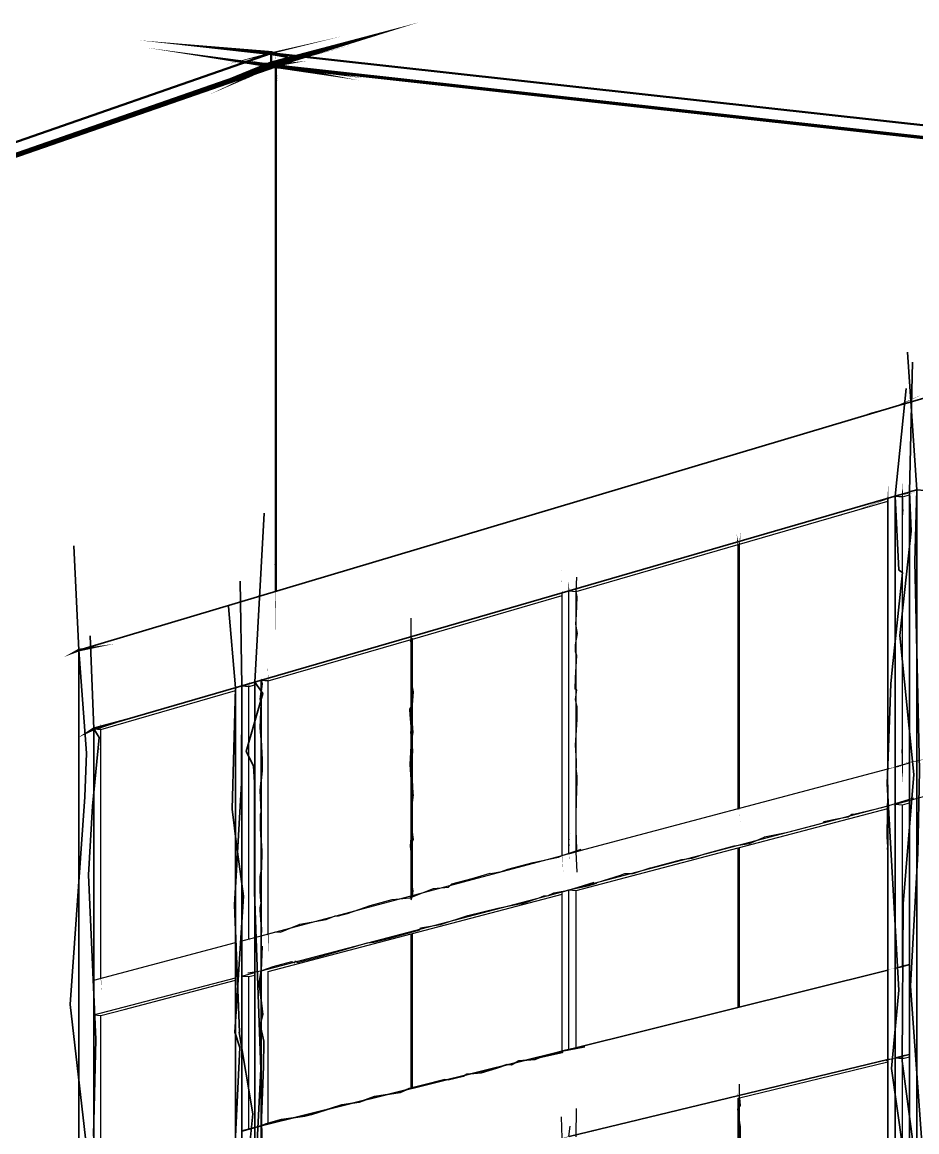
# Model space of a CAD drawing. Header units: inches. Extents: x -877 to 882, y -418 to 410.
# Drawn here: x -746.9 to -669.6, y 134.3 to 230.2 of the extents above; entities that cross this region are included whole.
import ezdxf

# ---------------------------------------------------------------- set-up
doc = ezdxf.new("R2010")
doc.units = ezdxf.units.IN
doc.header["$LTSCALE"] = 0.5
doc.header["$MEASUREMENT"] = 0
doc.layers.get('0').update_dxf_attribs({"lineweight": 18})
for name, color, linetype, lineweight in [('A-Glaz-Curt', 52, 'Continuous', 35), ('A-Glaz-Curt-Unit', 51, 'Continuous', 25), ('A-Wall', 113, 'Continuous', 35)]:
    doc.layers.add(name, color=color, linetype=linetype, lineweight=lineweight)

# ---------------------------------------------------------------- blocks, each defined once
blk = doc.blocks.new('*U12')
at = {"color": 7, "linetype": 'Continuous', "lineweight": -3}
for p, q in [((-725.666, 173.271), (-725.666, 173.271)), ((-725.666, 151.405), (-725.666, 173.271)), ((-725.666, 173.271), (-725.666, 173.271)), ((-740.141, 147.549), (-740.141, 169.073)), ((-672.068, 162.46), (-672.068, 165.684)), ((-672.069, 162.46), (-672.068, 162.46)), ((-672.068, 162.46), (-672.068, 162.46)), ((-699.024, 155.148), (-685.029, 158.827)), ((-700.24, 155.047), (-699.706, 155.188)), ((-699.651, 155.202), (-699.024, 155.148)), ((-699.024, 155.148), (-699.024, 155.148)), ((-726.28, 148.195), (-726.28, 148.195)), ((-725.666, 134.944), (-725.666, 148.144)), ((-740.141, 144.339), (-738.122, 144.87)), ((-740.141, 131.345), (-740.141, 144.339)), ((-670.805, 140.63), (-670.736, 140.646)), ((-670.736, 140.646), (-670.667, 140.663)), ((-670.667, 140.663), (-670.194, 140.777))]:
    blk.add_line(p, q, dxfattribs=at)
at = {"layer": 'A-Glaz-Curt', "color": 143, "linetype": 'Continuous', "lineweight": 35}
for p, q in [((-671.357, 197.015), (-661.65, 199.875)), ((-742.043, 175.94), (-671.357, 197.015)), ((-740.75, 169.128), (-671.357, 189.27)), ((-672.069, 165.684), (-672.069, 189.063)), ((-671.78, 189.147), (-671.446, 189.244)), ((-671.446, -195.056), (-671.446, 189.244)), ((-671.446, 189.244), (-670.805, 189.181)), ((-671.357, 189.27), (-670.194, 189.604)), ((-670.194, 189.608), (-669.566, 189.789)), ((-670.194, -195.183), (-670.194, 189.608)), ((-669.566, -195.247), (-669.566, 189.789)), ((-669.566, 189.789), (-668.895, 189.722)), ((-742.043, -189.39), (-742.043, 175.94)), ((-728.502, 172.683), (-727.948, 172.843)), ((-727.948, -189.323), (-727.948, 172.843)), ((-727.948, 172.843), (-727.334, 172.787)), ((-726.837, 173.166), (-726.28, 173.327)), ((-726.837, -189.435), (-726.837, 173.166)), ((-726.28, 151.241), (-726.28, 173.327)), ((-726.28, 173.327), (-725.666, 173.271)), ((-728.502, -189.266), (-728.502, 172.683)), ((-740.75, -0.189), (-740.75, 169.128)), ((-740.75, 169.128), (-740.141, 169.073)), ((-672.069, 111.793), (-672.069, 162.46)), ((-670.612, 148.634), (-670.194, 148.738)), ((-670.194, 140.984), (-670.194, 148.738)), ((-670.194, 148.738), (-670.194, 148.738)), ((-726.28, 100.329), (-726.28, 148.195)), ((-699.65, 141.413), (-672.069, 148.271)), ((-672.069, 140.532), (-672.069, 148.271)), ((-672.069, 148.271), (-672.069, 148.271)), ((-671.445, 148.427), (-671.029, 148.53)), ((-671.445, 140.682), (-671.445, 148.427)), ((-671.029, 148.53), (-670.612, 148.634)), ((-726.28, 134.791), (-700.239, 141.266)), ((-700.239, 141.266), (-699.944, 141.34)), ((-699.65, 133.891), (-672.069, 140.532)), ((-672.069, 140.532), (-672.069, 140.532)), ((-671.445, 140.682), (-671.029, 140.783)), ((-671.445, 140.682), (-670.805, 140.63)), ((-671.029, 140.783), (-670.612, 140.883)), ((-670.612, 140.883), (-670.194, 140.984)), ((-670.194, 140.984), (-670.194, 140.984)), ((-727.948, 134.377), (-726.837, 134.653))]:
    blk.add_line(p, q, dxfattribs=at)
at = {"layer": 'A-Glaz-Curt-Unit', "color": 141, "linetype": 'Continuous', "lineweight": 25}
for p, q in [((-670.805, 189.181), (-670.194, 189.358)), ((-670.805, 166.021), (-670.805, 189.181)), ((-684.908, 185.091), (-672.069, 188.815)), ((-699.024, 180.997), (-685.029, 185.056)), ((-713.192, 176.888), (-700.24, 180.644)), ((-699.024, 158.503), (-699.024, 180.997)), ((-725.666, 173.271), (-713.306, 176.855)), ((-727.334, 172.787), (-726.837, 172.931)), ((-727.334, 150.961), (-727.334, 172.787)), ((-740.141, 169.073), (-728.502, 172.448)), ((-684.908, 158.859), (-672.069, 162.234)), ((-670.805, 162.566), (-670.194, 162.727)), ((-670.805, 148.586), (-670.805, 162.566)), ((-713.192, 151.423), (-700.24, 154.828)), ((-699.024, 141.569), (-699.024, 155.148)), ((-725.666, 148.144), (-713.306, 151.393)), ((-727.334, 147.705), (-726.837, 147.836)), ((-738.122, 144.87), (-728.502, 147.398)), ((-727.334, 134.529), (-727.334, 147.705)), ((-684.908, 137.237), (-672.069, 140.326)), ((-670.805, 112.06), (-670.805, 140.63))]:
    blk.add_line(p, q, dxfattribs=at)
at = {"layer": 'A-Glaz-Curt-Unit', "color": 143, "linetype": 'Continuous', "lineweight": 25}
for p, q in [((-685.029, 185.056), (-684.908, 185.091)), ((-685.029, 162.231), (-685.029, 185.056)), ((-684.908, 162.264), (-684.908, 185.091)), ((-700.24, 158.179), (-700.24, 180.886)), ((-699.651, 158.336), (-699.651, 181.057)), ((-699.651, 181.057), (-699.024, 180.997)), ((-713.306, 176.855), (-713.192, 176.888)), ((-713.306, 154.698), (-713.306, 176.855)), ((-713.192, 154.728), (-713.192, 176.888)), ((-671.444, 165.851), (-670.194, 166.184)), ((-699.651, 158.336), (-672.069, 165.684)), ((-672.069, 162.46), (-672.069, 165.684)), ((-672.069, 165.684), (-672.068, 165.684)), ((-671.444, 162.624), (-671.444, 165.851)), ((-699.651, 155.202), (-672.069, 162.46)), ((-672.069, 162.46), (-672.068, 162.46)), ((-671.444, 162.624), (-670.194, 162.953)), ((-671.444, 162.624), (-670.805, 162.566)), ((-700.24, 158.179), (-699.651, 158.336)), ((-699.651, 158.336), (-699.651, 158.336)), ((-685.029, 158.827), (-684.908, 158.859)), ((-685.029, 145.048), (-685.029, 158.827)), ((-684.908, 145.079), (-684.908, 158.859)), ((-726.281, 151.241), (-700.24, 158.179)), ((-700.24, 158.179), (-700.24, 158.179)), ((-726.281, 148.195), (-699.706, 155.188)), ((-700.24, 141.266), (-700.24, 155.047)), ((-700.124, 155.078), (-699.651, 155.202)), ((-699.651, 141.413), (-699.651, 155.202)), ((-699.651, 155.202), (-699.651, 155.202)), ((-740.75, 147.387), (-728.502, 150.65)), ((-727.948, 150.797), (-726.837, 151.093)), ((-726.281, 148.195), (-726.281, 151.241)), ((-713.306, 151.393), (-713.192, 151.423)), ((-713.306, 138.017), (-713.306, 151.393)), ((-713.192, 138.046), (-713.192, 151.423)), ((-727.948, 147.756), (-726.837, 148.049)), ((-727.948, 147.756), (-727.334, 147.705)), ((-726.281, 148.195), (-726.28, 148.195)), ((-740.75, 144.389), (-728.502, 147.611)), ((-740.75, 144.389), (-740.141, 144.339)), ((-700.24, 141.266), (-699.651, 141.413)), ((-700.24, 141.266), (-700.239, 141.266)), ((-699.651, 141.413), (-699.651, 141.413)), ((-685.029, 137.208), (-684.908, 137.237)), ((-685.029, 109.052), (-685.029, 137.208)), ((-684.908, 109.078), (-684.908, 137.237))]:
    blk.add_line(p, q, dxfattribs=at)
at = {"layer": 'A-Wall', "color": 252, "linetype": 'Continuous', "lineweight": 50}
for p, q in [((-864.203, 179.194), (-725.401, 227.553)), ((-725.401, 226.531), (-725.401, 227.553)), ((-725.401, 227.553), (-607.907, 214.536)), ((-864.203, 178.326), (-725.401, 226.531)), ((-863.938, 178.328), (-725.255, 226.477)), ((-863.762, 178.33), (-725.157, 226.441)), ((-725.401, 226.531), (-725.255, 226.477)), ((-725.401, 226.531), (-610.554, 213.848)), ((-725.255, 226.477), (-610.652, 213.822)), ((-725.157, 226.441), (-725.157, 226.467)), ((-725.157, 226.441), (-725.011, 226.387)), ((-725.157, 226.441), (-610.718, 213.805)), ((-863.498, 178.333), (-725.011, 226.387)), ((-725.011, 226.387), (-610.817, 213.78))]:
    blk.add_line(p, q, dxfattribs=at)
at = {"layer": 'A-Wall', "color": 15, "linetype": 'Continuous', "lineweight": 50}
blk.add_line((-725.011, 181.018), (-725.011, 226.387), dxfattribs=at)
blk = doc.blocks.new('New Napkin Sketch')
at = {"layer": 'A-Wall', "color": 252, "linetype": 'Continuous', "lineweight": 50}
for p, q in [((-725.401, 226.531), (-725.401, 227.553)), ((-725.401, 226.531), (-725.255, 226.477)), ((-725.157, 226.441), (-725.157, 226.467)), ((-725.157, 226.441), (-725.011, 226.387))]:
    blk.add_line(p, q, dxfattribs=at)
at = {"layer": 'A-Wall', "color": 143, "linetype": 'Continuous', "lineweight": 35}
for p, q in [((-671.357, 197.015), (-661.65, 199.875)), ((-671.78, 189.147), (-671.446, 189.244)), ((-671.446, 189.244), (-670.805, 189.181)), ((-671.357, 189.27), (-670.194, 189.604)), ((-670.194, 189.608), (-669.566, 189.789)), ((-669.566, 189.789), (-668.895, 189.722)), ((-728.502, 172.683), (-727.948, 172.843)), ((-727.948, 172.843), (-727.334, 172.787)), ((-726.837, 173.166), (-726.28, 173.327)), ((-726.28, 173.327), (-725.666, 173.271)), ((-740.75, 169.128), (-740.141, 169.073)), ((-670.612, 148.634), (-670.194, 148.738)), ((-670.194, 140.984), (-670.194, 148.738)), ((-670.194, 148.738), (-670.194, 148.738)), ((-672.069, 140.532), (-672.069, 148.271)), ((-672.069, 148.271), (-672.069, 148.271)), ((-671.445, 148.427), (-671.029, 148.53)), ((-671.445, 140.682), (-671.445, 148.427)), ((-671.029, 148.53), (-670.612, 148.634)), ((-700.239, 141.266), (-699.944, 141.34)), ((-672.069, 140.532), (-672.069, 140.532)), ((-671.445, 140.682), (-671.029, 140.783)), ((-671.445, 140.682), (-670.805, 140.63)), ((-671.029, 140.783), (-670.612, 140.883)), ((-670.612, 140.883), (-670.194, 140.984)), ((-670.194, 140.984), (-670.194, 140.984)), ((-727.948, 134.377), (-726.837, 134.653))]:
    blk.add_line(p, q, dxfattribs=at)
at = {"layer": 'A-Wall', "color": 141, "linetype": 'Continuous', "lineweight": 25}
for p, q in [((-670.805, 189.181), (-670.194, 189.358)), ((-684.908, 185.091), (-672.069, 188.815)), ((-699.024, 180.997), (-685.029, 185.056)), ((-713.192, 176.888), (-700.24, 180.644)), ((-725.666, 173.271), (-713.306, 176.855)), ((-727.334, 172.787), (-726.837, 172.931)), ((-740.141, 169.073), (-728.502, 172.448)), ((-684.908, 158.859), (-672.069, 162.234)), ((-670.805, 162.566), (-670.194, 162.727)), ((-670.805, 148.586), (-670.805, 162.566)), ((-713.192, 151.423), (-700.24, 154.828)), ((-699.024, 141.569), (-699.024, 155.148)), ((-725.666, 148.144), (-713.306, 151.393)), ((-727.334, 147.705), (-726.837, 147.836)), ((-738.122, 144.87), (-728.502, 147.398)), ((-727.334, 134.529), (-727.334, 147.705)), ((-684.908, 137.237), (-672.069, 140.326))]:
    blk.add_line(p, q, dxfattribs=at)
at = {"layer": 'A-Wall', "color": 143, "linetype": 'Continuous', "lineweight": 25}
for p, q in [((-685.029, 185.056), (-684.908, 185.091)), ((-699.651, 181.057), (-699.024, 180.997)), ((-713.306, 176.855), (-713.192, 176.888)), ((-671.444, 165.851), (-670.194, 166.184)), ((-672.069, 162.46), (-672.069, 165.684)), ((-672.069, 165.684), (-672.068, 165.684)), ((-671.444, 162.624), (-671.444, 165.851)), ((-672.069, 162.46), (-672.068, 162.46)), ((-671.444, 162.624), (-670.194, 162.953)), ((-671.444, 162.624), (-670.805, 162.566)), ((-700.24, 158.179), (-699.651, 158.336)), ((-699.651, 158.336), (-699.651, 158.336)), ((-685.029, 158.827), (-684.908, 158.859)), ((-685.029, 145.048), (-685.029, 158.827)), ((-684.908, 145.079), (-684.908, 158.859)), ((-700.24, 158.179), (-700.24, 158.179)), ((-700.24, 141.266), (-700.24, 155.047)), ((-700.124, 155.078), (-699.651, 155.202)), ((-699.651, 141.413), (-699.651, 155.202)), ((-699.651, 155.202), (-699.651, 155.202)), ((-740.75, 147.387), (-728.502, 150.65)), ((-727.948, 150.797), (-726.837, 151.093)), ((-726.281, 148.195), (-726.281, 151.241)), ((-713.306, 151.393), (-713.192, 151.423)), ((-713.306, 138.017), (-713.306, 151.393)), ((-713.192, 138.046), (-713.192, 151.423)), ((-727.948, 147.756), (-726.837, 148.049)), ((-727.948, 147.756), (-727.334, 147.705)), ((-726.281, 148.195), (-726.28, 148.195)), ((-740.75, 144.389), (-728.502, 147.611)), ((-740.75, 144.389), (-740.141, 144.339)), ((-700.24, 141.266), (-699.651, 141.413)), ((-700.24, 141.266), (-700.239, 141.266)), ((-699.651, 141.413), (-699.651, 141.413)), ((-685.029, 137.208), (-684.908, 137.237))]:
    blk.add_line(p, q, dxfattribs=at)
at = {"layer": 'A-Wall', "color": 7, "linetype": 'Continuous', "lineweight": -3}
for p, q in [((-725.666, 173.271), (-725.666, 173.271)), ((-725.666, 173.271), (-725.666, 173.271)), ((-672.068, 162.46), (-672.068, 165.684)), ((-672.069, 162.46), (-672.068, 162.46)), ((-672.068, 162.46), (-672.068, 162.46)), ((-699.024, 155.148), (-685.029, 158.827)), ((-700.24, 155.047), (-699.706, 155.188)), ((-699.651, 155.202), (-699.024, 155.148)), ((-699.024, 155.148), (-699.024, 155.148)), ((-726.28, 148.195), (-726.28, 148.195)), ((-725.666, 134.944), (-725.666, 148.144)), ((-740.141, 144.339), (-738.122, 144.87)), ((-740.141, 131.345), (-740.141, 144.339)), ((-670.805, 140.63), (-670.736, 140.646)), ((-670.736, 140.646), (-670.667, 140.663)), ((-670.667, 140.663), (-670.194, 140.777))]:
    blk.add_line(p, q, dxfattribs=at)
at = {"layer": 'A-Wall', "color": 252, "linetype": 'Continuous', "lineweight": 50, "extrusion": (0, 0, -1)}
for points in [[(864.694, 177.889, 0, 0.294, 0), (864.203, 178.326, 0.294, 0, 0), (863.313, 178.302, 0, 0, 0), (859.33, 180.474, 0, 0, 0), (856.287, 180.819, 0, 0, 0), (851.254, 183.339, 0, 0, 0), (844.241, 185.422, 0, 0, 0), (830.79, 189.743, 0, 0, 0), (822.567, 192.458, 0, 0, 0), (815.168, 195.027, 0, 0, 0), (808.015, 197.139, 0, 0, 0), (803.12, 199.482, 0, 0, 0), (790.902, 203.737, 0, 0, 0), (779.721, 207.145, 0, 0, 0), (770.717, 210.124, 0, 0, 0), (759.947, 214.387, 0, 0, 0), (752.754, 216.311, 0, 0, 0), (747.964, 219.184, 0, 0, 0), (734.733, 223.05, 0, 0.607, 0), (725.401, 226.531, 0.607, 0, 0), (712.589, 230.226, 0, 0, 0)], [(749.092, 219.628, 0, 0, 0), (738.073, 222.857, 0, 0, 0), (729.246, 226.59, 0, 0.141, 0), (725.401, 227.553, 0.141, 0, 0), (719.176, 229.036, 0, 0, 0)], [(736.878, 228.663, 0, 0.357, 0), (725.401, 227.553, 0.357, 0, 0), (722.932, 226.948, 0, 0, 0), (720.233, 227.019, 0, 0, 0), (709.428, 225.816, 0, 0, 0), (699.55, 224.906, 0, 0, 0), (690.598, 223.486, 0, 0, 0), (681.229, 223.014, 0, 0, 0), (674.953, 222.004, 0, 0, 0), (663.763, 221.131, 0, 0, 0), (661.67, 220.241, 0, 0, 0), (655.873, 219.335, 0, 0, 0), (655.549, 220.355, 0, 0, 0), (644.671, 218.821, 0, 0, 0), (634.851, 217.369, 0, 0, 0), (629.056, 216.443, 0, 0, 0), (626.972, 216.994, 0, 0, 0), (621.088, 216.422, 0, 0, 0), (618.406, 215.768, 0, 0, 0), (614.039, 215.402, 0, 0.487, 0), (607.907, 214.536, 0.487, 0, 0), (606.968, 214.917, 0, 0, 0)], [(871.201, 176.455, 0, 0.56, 0), (863.762, 178.33, 0.56, 0, 0), (861.742, 179.193, 0, 0, 0), (860.952, 178.675, 0, 0, 0), (860.128, 179.642, 0, 0, 0), (846.985, 184.603, 0, 0, 0), (833.618, 189.437, 0, 0, 0), (825.301, 191.9, 0, 0, 0), (812.843, 195.989, 0, 0, 0), (806.756, 198.097, 0, 0, 0), (795.244, 201.892, 0, 0, 0), (786.466, 204.696, 0, 0, 0), (774.215, 209.252, 0, 0, 0), (770.926, 211.007, 0, 0, 0), (761.093, 213.796, 0, 0, 0), (752.294, 217.333, 0, 0, 0), (751.694, 217.977, 0, 0, 0), (749.774, 218.234, 0, 0, 0), (737.478, 221.612, 0, 0, 0), (734.385, 223.096, 0, 0, 0), (727.859, 225.195, 0, 0.0549, 0), (725.157, 226.441, 0.0549, 0, 0), (718.448, 228.258, 0, 0, 0)], [(736.174, 228.016, 0, 0.312, 0), (725.011, 226.387, 0.312, 0, 0), (720.57, 225.94, 0, 0, 0), (712.522, 225.584, 0, 0, 0), (707.864, 224.8, 0, 0, 0), (697.814, 223.533, 0, 0, 0), (689.98, 222.321, 0, 0, 0), (686.924, 222.09, 0, 0, 0), (676.078, 220.625, 0, 0, 0), (675.586, 220.459, 0, 0, 0), (667.769, 220.059, 0, 0, 0), (662.036, 218.93, 0, 0, 0), (659.291, 219.503, 0, 0, 0), (654.264, 219.047, 0, 0, 0), (647.451, 217.882, 0, 0, 0), (645.694, 218.073, 0, 0, 0), (634.868, 216.859, 0, 0, 0), (628.623, 215.538, 0, 0, 0), (621.951, 214.971, 0, 0, 0), (619.692, 214.337, 0, 0, 0), (613.601, 214.047, 0, 0.175, 0), (610.817, 213.78, 0.175, 0, 0), (607.881, 213.29, 0, 0, 0)], [(876.23, 173.688, 0, 0.659, 0), (863.498, 178.333, 0.659, 0, 0), (854.482, 180.782, 0, 0, 0), (847.725, 184.302, 0, 0, 0), (835.77, 188.089, 0, 0, 0), (831.795, 189.688, 0, 0, 0), (824.541, 191.379, 0, 0, 0), (814.914, 195.796, 0, 0, 0), (813.514, 195.156, 0, 0, 0), (810.501, 197.012, 0, 0, 0), (798.906, 200.066, 0, 0, 0), (789.545, 203.858, 0, 0, 0), (777.792, 207.393, 0, 0, 0), (770.634, 210.265, 0, 0, 0), (768.962, 211.177, 0, 0, 0), (766.405, 211.397, 0, 0, 0), (764.921, 213.157, 0, 0, 0), (758.159, 214.444, 0, 0, 0), (757.506, 215.004, 0, 0, 0), (749.145, 218.292, 0, 0, 0), (742.083, 220.907, 0, 0, 0), (735.078, 223.194, 0, 0.103, 0), (725.011, 226.387, 0.103, 0, 0), (724.713, 227.017, 0, 0, 0)], [(866.183, 178.082, 0, 0.0997, 0), (863.938, 178.328, 0.0997, 0, 0), (851.913, 182.721, 0, 0, 0), (841.835, 186.574, 0, 0, 0), (829.319, 189.783, 0, 0, 0), (823.397, 192.963, 0, 0, 0), (820.9, 193.107, 0, 0, 0), (812.838, 196.6, 0, 0, 0), (806.354, 198.163, 0, 0, 0), (802.526, 200.026, 0, 0, 0), (794.091, 202.102, 0, 0, 0), (792.327, 202.515, 0, 0, 0), (782.972, 205.868, 0, 0, 0), (775.234, 208.887, 0, 0, 0), (763.741, 212.714, 0, 0, 0), (750.371, 218.041, 0, 0, 0), (740.612, 220.728, 0, 0, 0), (730.739, 223.97, 0, 0.258, 0), (725.255, 226.477, 0.258, 0, 0), (722.356, 226.876, 0, 0, 0)], [(727.215, 226.89, 0, 0.284, 0), (725.157, 226.441, 0.284, 0, 0), (716.699, 225.591, 0, 0, 0), (710.45, 224.819, 0, 0, 0), (703.837, 223.82, 0, 0, 0), (696.191, 223.717, 0, 0, 0), (684.844, 221.898, 0, 0, 0), (684.458, 221.593, 0, 0, 0), (681.952, 221.862, 0, 0, 0), (678.497, 221.064, 0, 0, 0), (674.814, 220.77, 0, 0, 0), (666.053, 219.769, 0, 0, 0)], [(726.188, 226.743, 0, 0.349, 0), (725.401, 226.531, 0.349, 0, 0), (717.437, 225.385, 0, 0, 0), (709.447, 224.736, 0, 0, 0), (708.917, 225.292, 0, 0, 0), (703.266, 223.753, 0, 0, 0), (693.201, 223.196, 0, 0, 0), (683.826, 221.66, 0, 0, 0), (681.941, 221.314, 0, 0, 0), (675.415, 220.961, 0, 0, 0), (673.678, 221.272, 0, 0, 0), (662.284, 220.018, 0, 0, 0), (657.118, 219.383, 0, 0, 0), (651.664, 218.657, 0, 0, 0), (648.97, 217.538, 0, 0, 0), (639.837, 217.047, 0, 0, 0), (639.171, 216.687, 0, 0, 0), (628.176, 215.838, 0, 0, 0), (620.487, 214.95, 0, 0, 0), (618.581, 214.867, 0, 0.225, 0), (610.554, 213.848, 0.225, 0, 0), (605.617, 213.711, 0, 0, 0)], [(725.381, 226.343, 0, 0.364, 0), (725.255, 226.477, 0.364, 0, 0), (717.822, 225.201, 0, 0, 0), (716.032, 225.351, 0, 0, 0), (714.682, 224.847, 0, 0, 0), (707.302, 224.545, 0, 0, 0), (696.831, 222.878, 0, 0, 0), (692.261, 222.402, 0, 0, 0), (691.044, 222.29, 0, 0, 0), (688.912, 222.897, 0, 0, 0), (687, 222.098, 0, 0, 0), (683.858, 221.662, 0, 0, 0), (673.688, 220.263, 0, 0, 0), (667.994, 220.083, 0, 0, 0)]]:
    blk.add_lwpolyline(points, format="xyseb", dxfattribs=at)
at = {"layer": 'A-Wall', "color": 15, "linetype": 'Continuous', "lineweight": 50, "extrusion": (0, 0, -1)}
blk.add_lwpolyline([(725.05, 176.93, 0, 0.048, 0), (725.011, 181.018, 0.048, 0, 0), (725.133, 183.504, 0, 0, 0), (725.168, 187.255, 0, 0, 0), (725.129, 190.24, 0, 0, 0), (724.982, 194.31, 0, 0, 0), (724.834, 197.182, 0, 0, 0), (725.092, 199.248, 0, 0, 0), (724.98, 203.685, 0, 0, 0), (724.793, 207.092, 0, 0, 0), (725.192, 208.154, 0, 0, 0), (725.185, 209.829, 0, 0, 0), (725.222, 210.348, 0, 0, 0), (724.948, 213.548, 0, 0, 0), (725.218, 213.581, 0, 0, 0), (725.219, 217.024, 0, 0, 0), (724.786, 218.769, 0, 0, 0), (724.794, 218.918, 0, 0, 0), (724.848, 219.536, 0, 0, 0), (724.791, 223.241, 0, 0, 0), (724.797, 224.925, 0, 0.0332, 0), (725.011, 226.387, 0.0332, 0, 0), (725.107, 227.738, 0, 0, 0)], format="xyseb", dxfattribs=at)
at = {"layer": 'A-Wall', "color": 143, "linetype": 'Continuous', "lineweight": 35, "extrusion": (0, 0, -1)}
for points in [[(669.17, 44.402), (670.407, 58.042), (669.877, 62.582), (670.319, 65.021), (669.858, 73.817), (668.814, 82.812), (669.805, 93.67), (669.396, 112.34), (668.949, 131.001), (670.108, 146.876), (669.488, 158.371), (669.33, 165.523), (669.725, 183.601), (669.566, 189.789), (670.371, 201.699)], [(670.491, 46.123), (670.383, 58.772), (671.05, 67.084), (669.672, 84.87), (670.073, 98.056), (670.39, 110.532), (669.683, 120.687), (669.872, 133.215), (670.837, 140.391), (670.735, 153.993), (669.838, 165.173), (671.029, 177.198), (670.051, 186.205), (670.194, 189.608), (669.936, 200.841)], [(671.192, 48.277), (670.559, 62.104), (670.651, 73.264), (671.732, 88.478), (670.936, 102.66), (670.545, 116.506), (671.552, 120.649), (670.809, 133.051), (671.755, 139.772), (671.131, 146.526), (672.118, 164.387), (671.799, 173.006), (671.691, 174.242), (670.809, 182.649), (671.13, 182.859), (671.446, 189.244), (670.494, 198.552)], [(726.029, 48.204), (726.833, 61.832), (726.965, 62.101), (727.218, 79.01), (727.245, 87.441), (726.151, 100.385), (726.913, 101.874), (727.264, 120.899), (726.316, 139.702), (726.86, 155.009), (726.855, 164.475), (726.928, 165.934), (727.588, 167.17), (726.145, 172.196), (726.837, 173.166), (726.012, 187.767)], [(741.141, 47.522), (741.115, 61.89), (741.103, 73.913), (742.952, 80.592), (741.846, 87.479), (742.181, 92.406), (741.138, 111.388), (741.465, 119.141), (741.123, 125.543), (742.326, 129.989), (741.397, 132.976), (742.812, 145.305), (741.519, 163.25), (741.393, 167.022), (742.043, 175.94), (742.468, 184.937)], [(727.493, 48.773), (727.68, 56.058), (727.837, 60.062), (728.241, 68.754), (728.174, 83.345), (727.321, 85.32), (728.608, 100.244), (728.291, 110.608), (727.67, 117.09), (727.382, 120.029), (728.297, 124.158), (727.575, 130.089), (727.009, 135.834), (728.181, 142.88), (728.146, 142.888), (728.576, 153.922), (727.991, 164.42), (727.948, 172.843), (728.103, 181.903)], [(728.586, 40.555), (728.756, 56.43), (729.413, 68.014), (728.854, 71.255), (728.014, 76.679), (728.442, 76.82), (728.955, 81.549), (729.195, 88.861), (728.695, 96.711), (729.366, 108.669), (729.033, 122.666), (728.116, 141.571), (728.559, 142.891), (727.805, 154.653), (728.425, 159.139), (728.794, 162.195), (728.502, 172.683), (729.098, 179.712)], [(741.079, 48.512), (741.337, 62.578), (741.493, 62.713), (740.37, 67.321), (739.913, 77.677), (740.721, 91.127), (740.204, 105.473), (740.14, 110.152), (740.776, 114.942), (739.982, 127.529), (740.793, 134.001), (740.579, 142.266), (741.211, 156.518), (740.875, 162.429), (740.287, 168.365), (740.75, 169.128), (741.057, 177.172)], [(726.291, 150.261), (726.28, 151.241), (726.235, 151.778), (726.366, 153.482), (726.359, 153.64), (726.273, 154.086), (726.318, 154.231), (726.355, 155.104), (726.358, 156.116), (726.377, 156.375), (726.251, 156.984), (726.207, 158.637), (726.237, 158.949), (726.328, 160.553), (726.324, 161.714), (726.287, 161.907), (726.35, 163.821), (726.191, 165.498), (726.202, 166.49), (726.266, 168.171), (726.354, 169.203), (726.267, 171.345), (726.372, 171.685), (726.18, 173.022), (726.28, 173.327), (726.191, 173.412)], [(726.2, 131.865), (726.252, 135.489), (726.088, 139.931), (726.044, 142.115), (726.359, 143.53), (726.136, 144.432), (726.42, 146.865), (726.411, 147.356), (726.28, 148.195), (726.189, 150.328)], [(727.937, 134.334), (726.28, 134.791), (725.834, 134.974), (724.531, 135.346), (722.502, 135.635), (721.91, 135.774), (719.479, 136.567), (719.304, 136.609), (717.809, 136.851), (716.478, 137.346), (714.262, 137.69), (713.468, 138.039), (712.332, 138.312), (710.39, 138.802), (710.102, 138.789), (708.786, 139.109), (708.481, 139.267), (707.261, 139.389), (705.935, 139.783), (704.988, 140.106), (704.617, 140.071), (703.991, 140.432), (702.595, 140.544), (702.168, 140.704), (700.212, 141.151), (700.239, 141.266), (698.278, 141.641)]]:
    blk.add_lwpolyline(points, dxfattribs=at)
for points in [[(743.347, 175.331, 0, 0.235, 0), (742.043, 175.94, 0.235, 0, 0), (738.949, 176.482, 0, 0, 0), (738.73, 177.118, 0, 0, 0), (731.703, 178.901, 0, 0, 0), (727.993, 180.009, 0, 0, 0), (722.162, 181.484, 0, 0, 0), (715.324, 184.157, 0, 0, 0), (715, 183.932, 0, 0, 0), (711.997, 184.614, 0, 0, 0), (706.03, 186.558, 0, 0, 0), (701.255, 188.042, 0, 0, 0), (695.052, 189.726, 0, 0, 0), (691.943, 190.94, 0, 0, 0), (690.166, 191.523, 0, 0, 0), (683.656, 193.129, 0, 0, 0), (681.698, 193.558, 0, 0, 0), (681.718, 194.223, 0, 0, 0), (679.472, 194.582, 0, 0, 0), (674.12, 196.309, 0, 0.084, 0), (671.357, 197.015, 0.084, 0, 0), (669.091, 198.028, 0, 0, 0)], [(672.148, 164.494, 0, 0.0129, 0), (672.069, 165.684, 0.0129, 0, 0), (672.133, 165.709, 0, 0, 0), (672.031, 167.728, 0, 0, 0), (671.972, 168.966, 0, 0, 0), (672.04, 170.326, 0, 0, 0), (672.086, 171.072, 0, 0, 0), (672.045, 173.085, 0, 0, 0), (672.046, 174.105, 0, 0, 0), (672.067, 175.711, 0, 0, 0), (672.118, 177.978, 0, 0, 0), (672.139, 180.096, 0, 0, 0), (672.049, 182.391, 0, 0, 0), (672.176, 184.612, 0, 0, 0), (672.11, 185.15, 0, 0, 0), (672.057, 186.552, 0, 0, 0), (672.184, 187.334, 0, 0, 0), (671.958, 188.995, 0, 0.0818, 0), (672.069, 189.063, 0.0818, 0, 0), (672.021, 190.456, 0, 0, 0)], [(742.14, 168.359, 0, 0.26, 0), (740.75, 169.128, 0.26, 0, 0), (735.659, 170.628, 0, 0, 0), (729.852, 172.392, 0, 0, 0), (728.722, 172.38, 0, 0, 0), (728.586, 172.406, 0, 0, 0), (722.392, 174.311, 0, 0, 0), (719.414, 174.964, 0, 0, 0), (713.163, 177.438, 0, 0, 0), (706.192, 178.858, 0, 0, 0), (706.054, 179.382, 0, 0, 0), (703.629, 180.268, 0, 0, 0), (701.993, 180.713, 0, 0, 0), (699.543, 181.005, 0, 0, 0), (695.019, 182.595, 0, 0, 0), (690.675, 183.613, 0, 0, 0), (685.033, 185.357, 0, 0, 0), (679.157, 186.76, 0, 0, 0), (678.264, 187.466, 0, 0, 0), (676.116, 187.561, 0, 0.0485, 0), (671.357, 189.27, 0.0485, 0, 0), (669.491, 189.607, 0, 0, 0)], [(672.286, 111.313, 0, 0.107, 0), (672.069, 111.793, 0.107, 0, 0), (672.131, 112.666, 0, 0, 0), (672.135, 117.556, 0, 0, 0), (671.869, 121.265, 0, 0, 0), (672.003, 123.967, 0, 0, 0), (671.861, 127.513, 0, 0, 0), (671.962, 130.422, 0, 0, 0), (672.226, 134.166, 0, 0, 0), (671.822, 135.262, 0, 0, 0), (672.082, 137.564, 0, 0, 0), (672.178, 142.418, 0, 0, 0), (672.04, 146.441, 0, 0, 0), (672.168, 149.079, 0, 0, 0), (671.826, 154.094, 0, 0, 0), (671.976, 157.01, 0, 0, 0), (672.22, 158.638, 0, 0.192, 0), (672.069, 162.46, 0.192, 0, 0), (672.061, 166.34, 0, 0, 0)], [(700.781, 141.195, 0, 0.119, 0), (699.65, 141.413, 0.119, 0, 0), (697.304, 141.968, 0, 0, 0), (694.772, 142.554, 0, 0, 0), (692.247, 143.247, 0, 0, 0), (690.106, 143.791, 0, 0, 0), (689.419, 143.867, 0, 0, 0), (687.731, 144.264, 0, 0, 0), (687.497, 144.522, 0, 0, 0), (685.41, 144.888, 0, 0, 0), (683.575, 145.48, 0, 0, 0), (682.193, 145.792, 0, 0, 0), (680.082, 146.147, 0, 0, 0), (679.984, 146.243, 0, 0, 0), (678.104, 146.668, 0, 0, 0), (677.529, 147.041, 0, 0, 0), (676.946, 147.187, 0, 0, 0), (675.969, 147.22, 0, 0, 0), (674.995, 147.647, 0, 0, 0), (674.675, 147.572, 0, 0.0166, 0), (672.069, 148.271, 0.0166, 0, 0), (669.831, 148.962, 0, 0, 0)], [(701.597, 133.287, 0, 0.0494, 0), (699.65, 133.891, 0.0494, 0, 0), (697.227, 134.383, 0, 0, 0), (695.337, 134.94, 0, 0, 0), (694.662, 135.191, 0, 0, 0), (691.931, 135.888, 0, 0, 0), (690.139, 136.165, 0, 0, 0), (689.333, 136.36, 0, 0, 0), (687.02, 136.991, 0, 0, 0), (685.38, 137.268, 0, 0, 0), (684.365, 137.712, 0, 0, 0), (682.901, 137.985, 0, 0, 0), (680.707, 138.309, 0, 0, 0), (679.168, 138.928, 0, 0, 0), (678.558, 138.974, 0, 0, 0), (678.098, 138.988, 0, 0, 0), (675.568, 139.75, 0, 0, 0), (674.547, 139.997, 0, 0, 0), (673.842, 140.189, 0, 0, 0), (672.276, 140.367, 0, 0.132, 0), (672.069, 140.532, 0.132, 0, 0), (671.128, 140.685, 0, 0, 0)]]:
    blk.add_lwpolyline(points, format="xyseb", dxfattribs=at)
at = {"layer": 'A-Wall', "color": 141, "linetype": 'Continuous', "lineweight": 25, "extrusion": (0, 0, -1)}
for points in [[(670.794, 164.261, 0, 0.114, 0), (670.805, 166.021, 0.114, 0, 0), (670.904, 167.472, 0, 0, 0), (670.758, 168.272, 0, 0, 0), (670.826, 170.174, 0, 0, 0), (670.746, 170.926, 0, 0, 0), (670.7, 172.96, 0, 0, 0), (670.808, 173.175, 0, 0, 0), (670.902, 174.233, 0, 0, 0), (670.733, 175.258, 0, 0, 0), (670.7, 176.089, 0, 0, 0), (670.837, 177.579, 0, 0, 0), (670.721, 178.765, 0, 0, 0), (670.864, 180.057, 0, 0, 0), (670.82, 180.649, 0, 0, 0), (670.736, 181.677, 0, 0, 0), (670.805, 183.593, 0, 0, 0), (670.702, 185.001, 0, 0, 0), (670.748, 186.077, 0, 0, 0), (670.69, 187.362, 0, 0, 0), (670.698, 187.411, 0, 0.114, 0), (670.805, 189.181, 0.114, 0, 0), (670.808, 190.396, 0, 0, 0)], [(727.306, 150.809, 0, 0.0611, 0), (727.334, 150.961, 0.0611, 0, 0), (727.311, 151.914, 0, 0, 0), (727.387, 152.654, 0, 0, 0), (727.436, 153.148, 0, 0, 0), (727.361, 154.939, 0, 0, 0), (727.359, 156.804, 0, 0, 0), (727.333, 157.553, 0, 0, 0), (727.396, 158.492, 0, 0, 0), (727.411, 160.098, 0, 0, 0), (727.252, 160.142, 0, 0, 0), (727.285, 160.173, 0, 0, 0), (727.297, 161.419, 0, 0, 0), (727.286, 163.515, 0, 0, 0), (727.313, 164.327, 0, 0, 0), (727.413, 165.412, 0, 0, 0), (727.294, 166.938, 0, 0, 0), (727.406, 168.627, 0, 0, 0), (727.372, 170.402, 0, 0, 0), (727.416, 171.188, 0, 0.0523, 0), (727.334, 172.787, 0.0523, 0, 0), (727.324, 173.514, 0, 0, 0)], [(670.785, 134.149, 0, 0, 0), (670.747, 134.926, 0, 0, 0), (670.707, 136.939, 0, 0, 0), (670.754, 139.558, 0, 0.0401, 0), (670.805, 140.63, 0.0401, 0, 0), (670.769, 141.666, 0, 0, 0)]]:
    blk.add_lwpolyline(points, format="xyseb", dxfattribs=at)
at = {"layer": 'A-Wall', "color": 143, "linetype": 'Continuous', "lineweight": 25, "extrusion": (0, 0, -1)}
for points in [[(684.815, 160.594, 0, 0.00589, 0), (684.908, 162.264, 0.00589, 0, 0), (684.905, 164.432, 0, 0, 0), (684.816, 165.052, 0, 0, 0), (685.02, 166.161, 0, 0, 0), (684.8, 166.506, 0, 0, 0), (684.862, 168.086, 0, 0, 0), (685.008, 169.767, 0, 0, 0), (684.835, 170.773, 0, 0, 0), (684.882, 170.82, 0, 0, 0), (684.988, 172.965, 0, 0, 0), (685.004, 173.734, 0, 0, 0), (684.915, 174.689, 0, 0, 0), (684.872, 176.543, 0, 0, 0), (684.819, 177.569, 0, 0, 0), (684.802, 178.621, 0, 0, 0), (684.904, 178.716, 0, 0, 0), (684.838, 179.462, 0, 0, 0), (684.92, 179.882, 0, 0, 0), (684.822, 181.214, 0, 0, 0), (684.9, 183.441, 0, 0.0723, 0), (684.908, 185.091, 0.0723, 0, 0), (684.797, 186.214, 0, 0, 0)], [(685.027, 162.075, 0, 0.0945, 0), (685.029, 162.231, 0.0945, 0, 0), (684.958, 163.376, 0, 0, 0), (685.09, 165.256, 0, 0, 0), (684.926, 165.48, 0, 0, 0), (685.027, 166.844, 0, 0, 0), (684.974, 167.899, 0, 0, 0), (685.129, 168.526, 0, 0, 0), (684.972, 169.752, 0, 0, 0), (684.988, 170.318, 0, 0, 0), (685.043, 172.596, 0, 0, 0), (685.12, 174.335, 0, 0, 0), (684.916, 175.615, 0, 0, 0), (684.915, 177.779, 0, 0, 0), (684.93, 179.077, 0, 0, 0), (685.053, 179.854, 0, 0, 0), (684.991, 181.867, 0, 0, 0), (685.057, 182.214, 0, 0, 0), (685.016, 183.605, 0, 0, 0), (685.047, 183.812, 0, 0.111, 0), (685.029, 185.056, 0.111, 0, 0), (685.143, 185.979, 0, 0, 0)], [(700.144, 156.639, 0, 0.0344, 0), (700.24, 158.179, 0.0344, 0, 0), (700.252, 159.154, 0, 0, 0), (700.199, 160.658, 0, 0, 0), (700.347, 161.977, 0, 0, 0), (700.222, 162.345, 0, 0, 0), (700.159, 164.322, 0, 0, 0), (700.344, 164.427, 0, 0, 0), (700.166, 165.552, 0, 0, 0), (700.311, 166.527, 0, 0, 0), (700.264, 167.938, 0, 0, 0), (700.16, 168.063, 0, 0, 0), (700.223, 168.273, 0, 0, 0), (700.294, 170.298, 0, 0, 0), (700.203, 170.41, 0, 0, 0), (700.255, 172.625, 0, 0, 0), (700.221, 174.325, 0, 0, 0), (700.152, 174.381, 0, 0, 0), (700.321, 175.195, 0, 0, 0), (700.171, 177.16, 0, 0, 0), (700.334, 177.202, 0, 0, 0), (700.316, 177.628, 0, 0, 0), (700.298, 179.751, 0, 0.00694, 0), (700.24, 180.886, 0.00694, 0, 0), (700.308, 183.064, 0, 0, 0)], [(699.61, 157.287, 0, 0.012, 0), (699.651, 158.336, 0.012, 0, 0), (699.545, 160.138, 0, 0, 0), (699.564, 161.119, 0, 0, 0), (699.7, 161.552, 0, 0, 0), (699.722, 161.56, 0, 0, 0), (699.665, 161.735, 0, 0, 0), (699.659, 163.386, 0, 0, 0), (699.606, 163.874, 0, 0, 0), (699.692, 165.819, 0, 0, 0), (699.752, 166.778, 0, 0, 0), (699.578, 167.854, 0, 0, 0), (699.62, 169.939, 0, 0, 0), (699.544, 171.864, 0, 0, 0), (699.656, 173.667, 0, 0, 0), (699.633, 175.784, 0, 0, 0), (699.718, 177.535, 0, 0, 0), (699.592, 178.48, 0, 0, 0), (699.663, 180.509, 0, 0, 0), (699.569, 181.032, 0, 0.098, 0), (699.651, 181.057, 0.098, 0, 0), (699.744, 181.932, 0, 0, 0)], [(670.71, 166.145, 0, 0.0775, 0), (669.528, 166.354, 0.0775, 0, 0), (668.788, 166.527, 0, 0, 0), (667.171, 166.779, 0, 0, 0), (665.758, 167.404, 0, 0, 0), (663.671, 167.754, 0, 0, 0), (662.586, 168.026, 0, 0, 0), (660.314, 168.722, 0, 0, 0), (657.178, 169.406, 0, 0, 0), (654.268, 169.998, 0, 0, 0), (653.504, 170.203, 0, 0, 0), (653.432, 170.199, 0, 0, 0), (652.648, 170.596, 0, 0, 0), (650.015, 171.084, 0, 0, 0), (649.785, 171.268, 0, 0, 0), (647.339, 171.732, 0, 0, 0), (646.13, 172.008, 0, 0, 0), (644.443, 172.365, 0, 0, 0), (642.253, 173.205, 0, 0, 0), (641.968, 172.96, 0, 0, 0), (640.142, 173.639, 0, 0.0664, 0), (638.341, 174.005, 0.0664, 0, 0), (635.451, 174.714, 0, 0, 0)], [(671.703, 162.471, 0, 0.107, 0), (669.528, 163.121, 0.107, 0, 0), (667.255, 163.732, 0, 0, 0), (664.38, 164.327, 0, 0, 0), (661.726, 164.961, 0, 0, 0), (661.415, 165.098, 0, 0, 0), (660.431, 165.4, 0, 0, 0), (658.104, 166, 0, 0, 0), (654.997, 166.536, 0, 0, 0), (653.093, 167.212, 0, 0, 0), (652.915, 167.291, 0, 0, 0), (650.348, 167.774, 0, 0, 0), (649.232, 168.095, 0, 0, 0), (647.497, 168.573, 0, 0, 0), (646.186, 168.674, 0, 0, 0), (643.571, 169.318, 0, 0, 0), (641.808, 169.721, 0, 0, 0), (639.228, 170.343, 0, 0.086, 0), (638.341, 170.677, 0.086, 0, 0), (637.709, 170.708, 0, 0, 0)], [(700.309, 158.204, 0, 0.136, 0), (699.651, 158.336, 0.136, 0, 0), (698.05, 158.72, 0, 0, 0), (696.412, 159.248, 0, 0, 0), (693.911, 159.978, 0, 0, 0), (693.142, 160.053, 0, 0, 0), (690.948, 160.773, 0, 0, 0), (688.21, 161.356, 0, 0, 0), (687.053, 161.837, 0, 0, 0), (686.497, 161.743, 0, 0, 0), (684.693, 162.179, 0, 0, 0), (683.299, 162.721, 0, 0, 0), (680.838, 163.495, 0, 0, 0), (679.838, 163.47, 0, 0, 0), (677.786, 164.073, 0, 0, 0), (676.472, 164.455, 0, 0, 0), (674.809, 164.957, 0, 0, 0), (673.623, 165.209, 0, 0.0655, 0), (672.069, 165.684, 0.0655, 0, 0), (670.634, 165.931, 0, 0, 0)], [(685.105, 107.951, 0, 0.0272, 0), (685.029, 109.052, 0.0272, 0, 0), (684.943, 109.77, 0, 0, 0), (685, 112.37, 0, 0, 0), (685.133, 114.024, 0, 0, 0), (684.965, 116.605, 0, 0, 0), (685.001, 118.591, 0, 0, 0), (685.112, 119.585, 0, 0, 0), (684.963, 121.95, 0, 0, 0), (685.103, 124.223, 0, 0, 0), (684.996, 125.814, 0, 0, 0), (685.055, 126.021, 0, 0, 0), (685.042, 127.99, 0, 0, 0), (684.986, 129.507, 0, 0, 0), (685.097, 132.055, 0, 0, 0), (685.144, 134.388, 0, 0, 0), (684.899, 136.551, 0, 0.021, 0), (685.029, 137.208, 0.021, 0, 0), (685.067, 137.864, 0, 0, 0)]]:
    blk.add_lwpolyline(points, format="xyseb", dxfattribs=at)
at = {"layer": 'A-Wall', "color": 141, "linetype": 'Continuous', "lineweight": 25, "extrusion": (0, 0, -1)}
for points in [[(698.956, 156.725), (699.024, 158.503), (698.978, 158.72), (699.038, 160.376), (699.018, 161.202), (698.998, 163.367), (698.985, 163.384), (698.942, 165.048), (699.031, 165.7), (699.014, 165.752), (699.013, 166.365), (699.101, 167.707), (699.026, 168.575), (698.952, 169.949), (698.941, 171.031), (699.083, 171.658), (698.973, 172.508), (699.132, 172.563), (699.096, 173.529), (698.982, 175.459), (699.099, 175.799), (699.093, 176.385), (698.921, 177.362), (699.064, 178.166), (699.014, 179.019), (698.95, 180.53), (699.024, 180.997), (698.961, 182.24)], [(699.024, 133.842), (698.994, 136.29)]]:
    blk.add_lwpolyline(points, dxfattribs=at)
at = {"layer": 'A-Wall', "color": 143, "linetype": 'Continuous', "lineweight": 25, "extrusion": (0, 0, -1)}
for points in [[(713.357, 154.47), (713.306, 154.698), (713.295, 156.133), (713.199, 156.176), (713.222, 157.347), (713.31, 158.507), (713.37, 158.98), (713.262, 160.084), (713.266, 162.028), (713.196, 163.373), (713.243, 163.889), (713.395, 166.056), (713.288, 168.176), (713.346, 168.9), (713.31, 168.919), (713.265, 168.993), (713.396, 170.339), (713.411, 170.826), (713.228, 171.184), (713.268, 171.961), (713.22, 174.013), (713.246, 174.877), (713.223, 176.353), (713.21, 176.454), (713.348, 176.711), (713.306, 176.855), (713.308, 178.7)], [(713.293, 154.342), (713.192, 154.728), (713.127, 155.108), (713.297, 156.101), (713.18, 156.707), (713.281, 156.946), (713.233, 158.489), (713.205, 159.318), (713.108, 159.571), (713.261, 160.832), (713.188, 162.675), (713.191, 162.759), (713.108, 163.435), (713.144, 163.55), (713.184, 164.731), (713.288, 166.077), (713.154, 167.154), (713.221, 168.306), (713.13, 168.803), (713.236, 170.418), (713.096, 172.316), (713.19, 172.771), (713.178, 172.79), (713.241, 173.653), (713.261, 175.741), (713.192, 176.888), (713.302, 176.966)], [(701.514, 154.686), (699.651, 155.202), (697.921, 155.597), (697.281, 155.79), (697.206, 155.829), (695.2, 156.479), (694.825, 156.608), (694.112, 156.634), (692.628, 157.097), (692.566, 157.097), (689.901, 157.817), (689, 157.95), (687.903, 158.324), (685.352, 159.013), (684.042, 159.225), (682.824, 159.73), (682.729, 159.783), (680.723, 160.204), (677.962, 160.902), (677.673, 161.004), (677.605, 161.126), (676.354, 161.372), (675.503, 161.519), (675.19, 161.76), (675.019, 161.754), (675.008, 161.762), (672.484, 162.363), (672.069, 162.46), (669.821, 163.155)], [(727.76, 150.859), (726.281, 151.241), (725.022, 151.576), (724.616, 151.56), (723.282, 152.104), (723.247, 152.101), (722.925, 152.228), (720.661, 152.645), (719.887, 152.974), (719.601, 152.947), (719.163, 153.069), (718.819, 153.157), (716.836, 153.84), (714.955, 154.359), (713.43, 154.529), (711.365, 155.337), (710.067, 155.452), (709.782, 155.72), (708.041, 156.181), (706.458, 156.645), (706.417, 156.619), (705.493, 156.792), (704.942, 157.001), (702.756, 157.56), (700.553, 158.02), (700.24, 158.179), (698.605, 158.731)], [(727.429, 148.02), (726.281, 148.195), (726.22, 148.247), (725.251, 148.57), (723.636, 149.016), (723.6, 148.996), (723.403, 148.904), (723.301, 149.058), (723.175, 148.926), (721.263, 149.428), (718.946, 150.071), (717.118, 150.62), (716.519, 150.686), (715.142, 151.023), (712.547, 151.763), (712.497, 151.921), (710.753, 152.208), (708.391, 152.993), (705.802, 153.612), (703.945, 154.006), (703.665, 154.031), (702.218, 154.529), (701.828, 154.687), (701.462, 154.727), (700.971, 154.962), (699.706, 155.188), (697.46, 155.883)], [(684.787, 132.132), (684.816, 134.723), (685.034, 136.232), (684.827, 136.549), (684.883, 137.207), (684.908, 137.237), (684.904, 138.395)], [(700.24, 133.75), (700.302, 135.582)], [(699.651, 133.891), (699.557, 134.784)]]:
    blk.add_lwpolyline(points, dxfattribs=at)
at = {"layer": 'A-Wall', "color": 7, "linetype": 'Continuous', "lineweight": -3, "extrusion": (0, 0, -1)}
for points in [[(725.631, 149.579, 0, 0.0819, 0), (725.666, 151.405, 0.0819, 0, 0), (725.654, 151.549, 0, 0, 0), (725.638, 152.169, 0, 0, 0), (725.656, 152.551, 0, 0, 0), (725.663, 153.343, 0, 0, 0), (725.729, 155.045, 0, 0, 0), (725.761, 157.112, 0, 0, 0), (725.745, 157.154, 0, 0, 0), (725.588, 158.802, 0, 0, 0), (725.745, 159.455, 0, 0, 0), (725.592, 160.745, 0, 0, 0), (725.726, 162.129, 0, 0, 0), (725.619, 163.946, 0, 0, 0), (725.653, 164.727, 0, 0, 0), (725.683, 166.832, 0, 0, 0), (725.656, 167.245, 0, 0, 0), (725.651, 168.209, 0, 0, 0), (725.644, 168.64, 0, 0, 0), (725.732, 170.061, 0, 0, 0), (725.616, 171.594, 0, 0, 0), (725.62, 172.137, 0, 0.044, 0), (725.666, 173.271, 0.044, 0, 0), (725.705, 174.386, 0, 0, 0)], [(740.07, 146.304, 0, 0.0324, 0), (740.141, 147.549, 0.0324, 0, 0), (740.148, 147.926, 0, 0, 0), (740.188, 149.485, 0, 0, 0), (740.113, 150.444, 0, 0, 0), (740.152, 150.627, 0, 0, 0), (740.183, 151.94, 0, 0, 0), (740.212, 152.472, 0, 0, 0), (740.064, 154.408, 0, 0, 0), (740.132, 156.277, 0, 0, 0), (740.231, 157.386, 0, 0, 0), (740.201, 158.058, 0, 0, 0), (740.161, 159.334, 0, 0, 0), (740.154, 160.486, 0, 0, 0), (740.246, 161.403, 0, 0, 0), (740.19, 162.222, 0, 0, 0), (740.065, 163.018, 0, 0, 0), (740.23, 165.034, 0, 0, 0), (740.14, 165.721, 0, 0, 0), (740.109, 165.977, 0, 0, 0), (740.044, 166.362, 0, 0, 0), (740.057, 166.629, 0, 0, 0), (740.247, 167.108, 0, 0.0463, 0), (740.141, 169.073, 0.0463, 0, 0), (740.195, 169.661, 0, 0, 0)]]:
    blk.add_lwpolyline(points, format="xyseb", dxfattribs=at)

msp = doc.modelspace()

# ---------------------------------------------------------------- block references
msp.add_blockref('New Napkin Sketch', (0, 0))
at = {"color": 7, "linetype": 'Continuous', "lineweight": -3}
msp.add_blockref('*U12', (0, 0), dxfattribs=at)

doc.saveas('drawing.dxf')
